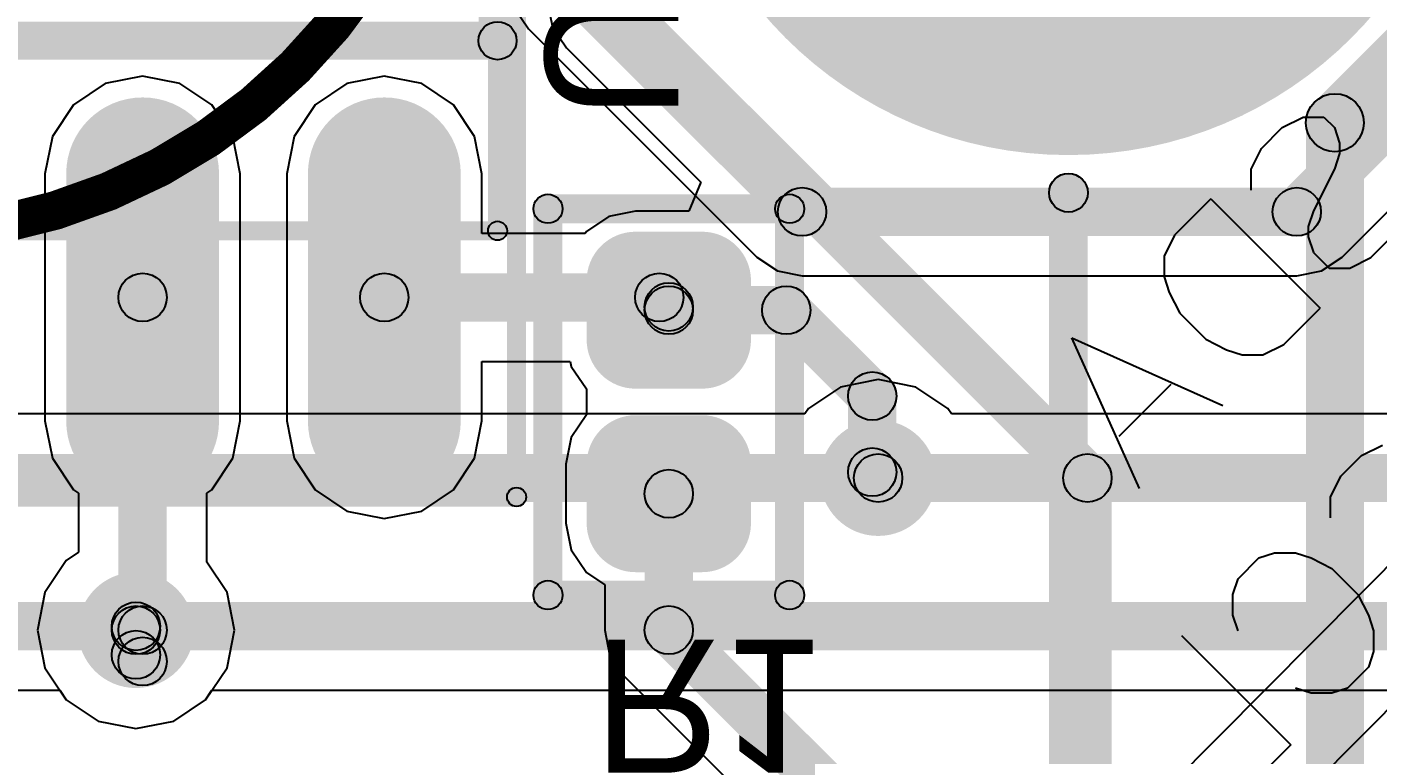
# Model space of a CAD drawing. Header units: millimetres. Extents: x -12 to 5350, y -10 to 5375.
# Drawn here: x 0.73 to 7.83, y -5.75 to -1.93 of the extents above; entities that cross this region are included whole.
import ezdxf

# ---------------------------------------------------------------- set-up
doc = ezdxf.new("R2010")
doc.units = ezdxf.units.MM
for name, color, linetype in [('BottomLayer', 5, 'Continuous'), ('BottomOverlay', 54, 'Continuous'), ('BottomPaste', 16, 'Continuous'), ('BottomSolder', 6, 'Continuous'), ('Mechanical13', 56, 'Continuous'), ('Mechanical15', 56, 'Continuous'), ('MultiLayer', 9, 'Continuous'), ('TopLayer', 1, 'Continuous'), ('TopOverlay', 2, 'Continuous'), ('TopSolder', 216, 'Continuous'), ('ViaHoleLayer', 16, 'Continuous')]:
    doc.layers.add(name, color=color, linetype=linetype)

# ---------------------------------------------------------------- blocks, each defined once
blk = doc.blocks.new('SJ_2______B_108')
at = {"layer": 'BottomSolder'}
for p in [(-1.1938, 0.1465), (0.3472, -0.635)]:
    blk.add_line(p, (-5382.0085, 5343.3085), dxfattribs=at)
blk = doc.blocks.new('8S1_L_B_114')
at = {"layer": 'BottomLayer'}
h = blk.add_hatch(color=5, dxfattribs=at)
edge = h.paths.add_edge_path()
edge.add_arc((-3, 1.905), 0.3, 90, 270)
edge.add_line((-3, 1.605), (-1.7, 1.605))
edge.add_arc((-1.7, 1.905), 0.3, 270, 450)
edge.add_line((-1.7, 2.205), (-3, 2.205))
h = blk.add_hatch(color=5, dxfattribs=at)
edge = h.paths.add_edge_path()
edge.add_arc((1.7, 1.905), 0.3, 90, 270)
edge.add_line((1.7, 1.605), (3, 1.605))
edge.add_arc((3, 1.905), 0.3, 270, 450)
edge.add_line((3, 2.205), (1.7, 2.205))
h = blk.add_hatch(color=5, dxfattribs=at)
edge = h.paths.add_edge_path()
edge.add_arc((-3, 0.635), 0.3, 90, 270)
edge.add_line((-3, 0.335), (-1.7, 0.335))
edge.add_arc((-1.7, 0.635), 0.3, 270, 450)
edge.add_line((-1.7, 0.935), (-3, 0.935))
h = blk.add_hatch(color=5, dxfattribs=at)
edge = h.paths.add_edge_path()
edge.add_arc((1.7, 0.635), 0.3, 90, 270)
edge.add_line((1.7, 0.335), (3, 0.335))
edge.add_arc((3, 0.635), 0.3, 270, 450)
edge.add_line((3, 0.935), (1.7, 0.935))
h = blk.add_hatch(color=5, dxfattribs=at)
edge = h.paths.add_edge_path()
edge.add_arc((-3, -0.635), 0.3, 90, 270)
edge.add_line((-3, -0.935), (-1.7, -0.935))
edge.add_arc((-1.7, -0.635), 0.3, 270, 450)
edge.add_line((-1.7, -0.335), (-3, -0.335))
h = blk.add_hatch(color=5, dxfattribs=at)
edge = h.paths.add_edge_path()
edge.add_arc((1.7, -0.635), 0.3, 90, 270)
edge.add_line((1.7, -0.935), (3, -0.935))
edge.add_arc((3, -0.635), 0.3, 270, 450)
edge.add_line((3, -0.335), (1.7, -0.335))
h = blk.add_hatch(color=5, dxfattribs=at)
edge = h.paths.add_edge_path()
edge.add_arc((-3, -1.905), 0.3, 90, 270)
edge.add_line((-3, -2.205), (-1.7, -2.205))
edge.add_arc((-1.7, -1.905), 0.3, 270, 450)
edge.add_line((-1.7, -1.605), (-3, -1.605))
h = blk.add_hatch(color=5, dxfattribs=at)
edge = h.paths.add_edge_path()
edge.add_arc((1.7, -1.905), 0.3, 90, 270)
edge.add_line((1.7, -2.205), (3, -2.205))
edge.add_arc((3, -1.905), 0.3, 270, 450)
edge.add_line((3, -1.605), (1.7, -1.605))
at = {"layer": 'BottomOverlay'}
h = blk.add_hatch(color=54, dxfattribs=at)
edge = h.paths.add_edge_path()
edge.add_arc((-1, 2.5), 0.1, 0, 360)
h = blk.add_hatch(color=54, dxfattribs=at)
edge = h.paths.add_edge_path()
edge.add_arc((-1, 2.5), 0.1, 0, 360)
for points in [[(1, 2.6), (1, 2.4), (-1, 2.4), (-1, 2.6)], [(-0.9, -2.5), (-1.1, -2.5), (-1.1, 2.5), (-0.9, 2.5)], [(1.1, -2.5), (0.9, -2.5), (0.9, 2.5), (1.1, 2.5)], [(1, -2.4), (1, -2.6), (-1, -2.6), (-1, -2.4)]]:
    blk.add_hatch(color=54, dxfattribs=at).paths.add_polyline_path(points)
h = blk.add_hatch(color=54, dxfattribs=at)
edge = h.paths.add_edge_path()
edge.add_arc((1, 2.5), 0.1, 0, 360)
h = blk.add_hatch(color=54, dxfattribs=at)
edge = h.paths.add_edge_path()
edge.add_arc((1, 2.5), 0.1, 0, 360)
h = blk.add_hatch(color=54, dxfattribs=at)
edge = h.paths.add_edge_path()
edge.add_arc((-1, -2.5), 0.1, 0, 360)
h = blk.add_hatch(color=54, dxfattribs=at)
edge = h.paths.add_edge_path()
edge.add_arc((-1, -2.5), 0.1, 0, 360)
h = blk.add_hatch(color=54, dxfattribs=at)
edge = h.paths.add_edge_path()
edge.add_arc((1, -2.5), 0.1, 0, 360)
h = blk.add_hatch(color=54, dxfattribs=at)
edge = h.paths.add_edge_path()
edge.add_arc((1, -2.5), 0.1, 0, 360)
h = blk.add_hatch(color=54, dxfattribs=at)
edge = h.paths.add_edge_path()
edge.add_arc((-2.475, -2.755), 0.125, 0, 360)
h = blk.add_hatch(color=54, dxfattribs=at)
edge = h.paths.add_edge_path()
edge.add_arc((-2.225, -2.755), 0.125, 0, 360)
at = {"layer": 'BottomPaste'}
h = blk.add_hatch(color=16, dxfattribs=at)
edge = h.paths.add_edge_path()
edge.add_arc((-3, 1.905), 0.3, 90, 270)
edge.add_line((-3, 1.605), (-1.7, 1.605))
edge.add_arc((-1.7, 1.905), 0.3, 270, 450)
edge.add_line((-1.7, 2.205), (-3, 2.205))
h = blk.add_hatch(color=16, dxfattribs=at)
edge = h.paths.add_edge_path()
edge.add_arc((1.7, 1.905), 0.3, 90, 270)
edge.add_line((1.7, 1.605), (3, 1.605))
edge.add_arc((3, 1.905), 0.3, 270, 450)
edge.add_line((3, 2.205), (1.7, 2.205))
h = blk.add_hatch(color=16, dxfattribs=at)
edge = h.paths.add_edge_path()
edge.add_arc((-3, 0.635), 0.3, 90, 270)
edge.add_line((-3, 0.335), (-1.7, 0.335))
edge.add_arc((-1.7, 0.635), 0.3, 270, 450)
edge.add_line((-1.7, 0.935), (-3, 0.935))
h = blk.add_hatch(color=16, dxfattribs=at)
edge = h.paths.add_edge_path()
edge.add_arc((1.7, 0.635), 0.3, 90, 270)
edge.add_line((1.7, 0.335), (3, 0.335))
edge.add_arc((3, 0.635), 0.3, 270, 450)
edge.add_line((3, 0.935), (1.7, 0.935))
h = blk.add_hatch(color=16, dxfattribs=at)
edge = h.paths.add_edge_path()
edge.add_arc((-3, -0.635), 0.3, 90, 270)
edge.add_line((-3, -0.935), (-1.7, -0.935))
edge.add_arc((-1.7, -0.635), 0.3, 270, 450)
edge.add_line((-1.7, -0.335), (-3, -0.335))
h = blk.add_hatch(color=16, dxfattribs=at)
edge = h.paths.add_edge_path()
edge.add_arc((1.7, -0.635), 0.3, 90, 270)
edge.add_line((1.7, -0.935), (3, -0.935))
edge.add_arc((3, -0.635), 0.3, 270, 450)
edge.add_line((3, -0.335), (1.7, -0.335))
h = blk.add_hatch(color=16, dxfattribs=at)
edge = h.paths.add_edge_path()
edge.add_arc((-3, -1.905), 0.3, 90, 270)
edge.add_line((-3, -2.205), (-1.7, -2.205))
edge.add_arc((-1.7, -1.905), 0.3, 270, 450)
edge.add_line((-1.7, -1.605), (-3, -1.605))
h = blk.add_hatch(color=16, dxfattribs=at)
edge = h.paths.add_edge_path()
edge.add_arc((1.7, -1.905), 0.3, 90, 270)
edge.add_line((1.7, -2.205), (3, -2.205))
edge.add_arc((3, -1.905), 0.3, 270, 450)
edge.add_line((3, -1.605), (1.7, -1.605))
at = {"layer": 'BottomSolder'}
h = blk.add_hatch(color=6, dxfattribs=at)
edge = h.paths.add_edge_path()
edge.add_arc((-3, 1.905), 0.4016, 90, 270)
edge.add_line((-3, 1.5034), (-1.7, 1.5034))
edge.add_arc((-1.7, 1.905), 0.4016, 270, 450)
edge.add_line((-1.7, 2.3066), (-3, 2.3066))
h = blk.add_hatch(color=6, dxfattribs=at)
edge = h.paths.add_edge_path()
edge.add_arc((1.7, 1.905), 0.4016, 90, 270)
edge.add_line((1.7, 1.5034), (3, 1.5034))
edge.add_arc((3, 1.905), 0.4016, 270, 450)
edge.add_line((3, 2.3066), (1.7, 2.3066))
h = blk.add_hatch(color=6, dxfattribs=at)
edge = h.paths.add_edge_path()
edge.add_arc((-3, 0.635), 0.4016, 90, 270)
edge.add_line((-3, 0.2334), (-1.7, 0.2334))
edge.add_arc((-1.7, 0.635), 0.4016, 270, 450)
edge.add_line((-1.7, 1.0366), (-3, 1.0366))
h = blk.add_hatch(color=6, dxfattribs=at)
edge = h.paths.add_edge_path()
edge.add_arc((1.7, 0.635), 0.4016, 90, 270)
edge.add_line((1.7, 0.2334), (3, 0.2334))
edge.add_arc((3, 0.635), 0.4016, 270, 450)
edge.add_line((3, 1.0366), (1.7, 1.0366))
h = blk.add_hatch(color=6, dxfattribs=at)
edge = h.paths.add_edge_path()
edge.add_arc((-3, -0.635), 0.4016, 90, 270)
edge.add_line((-3, -1.0366), (-1.7, -1.0366))
edge.add_arc((-1.7, -0.635), 0.4016, 270, 450)
edge.add_line((-1.7, -0.2334), (-3, -0.2334))
h = blk.add_hatch(color=6, dxfattribs=at)
edge = h.paths.add_edge_path()
edge.add_arc((1.7, -0.635), 0.4016, 90, 270)
edge.add_line((1.7, -1.0366), (3, -1.0366))
edge.add_arc((3, -0.635), 0.4016, 270, 450)
edge.add_line((3, -0.2334), (1.7, -0.2334))
h = blk.add_hatch(color=6, dxfattribs=at)
edge = h.paths.add_edge_path()
edge.add_arc((-3, -1.905), 0.4016, 90, 270)
edge.add_line((-3, -2.3066), (-1.7, -2.3066))
edge.add_arc((-1.7, -1.905), 0.4016, 270, 450)
edge.add_line((-1.7, -1.5034), (-3, -1.5034))
h = blk.add_hatch(color=6, dxfattribs=at)
edge = h.paths.add_edge_path()
edge.add_arc((1.7, -1.905), 0.4016, 90, 270)
edge.add_line((1.7, -2.3066), (3, -2.3066))
edge.add_arc((3, -1.905), 0.4016, 270, 450)
edge.add_line((3, -1.5034), (1.7, -1.5034))
at = {"layer": 'Mechanical13'}
h = blk.add_hatch(color=56, dxfattribs=at)
edge = h.paths.add_edge_path()
edge.add_arc((-2, 2.5), 0.05, 0, 360)
h = blk.add_hatch(color=56, dxfattribs=at)
edge = h.paths.add_edge_path()
edge.add_arc((-2, 2.5), 0.05, 0, 360)
for points in [[(-1.95, -2.5), (-2.05, -2.5), (-2.05, 2.5), (-1.95, 2.5)], [(2, 2.55), (2, 2.45), (-2, 2.45), (-2, 2.55)], [(2.05, -2.5), (1.95, -2.5), (1.95, 2.5), (2.05, 2.5)], [(2, -2.45), (2, -2.55), (-2, -2.55), (-2, -2.45)]]:
    blk.add_hatch(color=56, dxfattribs=at).paths.add_polyline_path(points)
h = blk.add_hatch(color=56, dxfattribs=at)
edge = h.paths.add_edge_path()
edge.add_arc((2, 2.5), 0.05, 0, 360)
h = blk.add_hatch(color=56, dxfattribs=at)
edge = h.paths.add_edge_path()
edge.add_arc((2, 2.5), 0.05, 0, 360)
h = blk.add_hatch(color=56, dxfattribs=at)
edge = h.paths.add_edge_path()
edge.add_arc((-1.6, -1.6), 0.05, 0, 360)
h = blk.add_hatch(color=56, dxfattribs=at)
edge = h.paths.add_edge_path()
edge.add_arc((-0.6, -1.6), 0.05, 0, 360)
h = blk.add_hatch(color=56, dxfattribs=at)
edge = h.paths.add_edge_path()
edge.add_arc((-2, -2.5), 0.05, 0, 360)
h = blk.add_hatch(color=56, dxfattribs=at)
edge = h.paths.add_edge_path()
edge.add_arc((-2, -2.5), 0.05, 0, 360)
h = blk.add_hatch(color=56, dxfattribs=at)
edge = h.paths.add_edge_path()
edge.add_arc((2, -2.5), 0.05, 0, 360)
h = blk.add_hatch(color=56, dxfattribs=at)
edge = h.paths.add_edge_path()
edge.add_arc((2, -2.5), 0.05, 0, 360)
at = {"layer": 'Mechanical15'}
h = blk.add_hatch(color=56, dxfattribs=at)
edge = h.paths.add_edge_path()
edge.add_arc((-3.4, 2.6), 0.05, 0, 360)
h = blk.add_hatch(color=56, dxfattribs=at)
edge = h.paths.add_edge_path()
edge.add_arc((-3.4, 2.6), 0.05, 0, 360)
for points in [[(3.4, 2.65), (3.4, 2.55), (-3.4, 2.55), (-3.4, 2.65)], [(-3.35, -2.6), (-3.45, -2.6), (-3.45, 2.6), (-3.35, 2.6)], [(3.45, -2.6), (3.35, -2.6), (3.35, 2.6), (3.45, 2.6)], [(0.05, -0.5), (-0.05, -0.5), (-0.05, 0.5), (0.05, 0.5)], [(0.5, 0.05), (0.5, -0.05), (-0.5, -0.05), (-0.5, 0.05)], [(3.4, -2.55), (3.4, -2.65), (-3.4, -2.65), (-3.4, -2.55)]]:
    blk.add_hatch(color=56, dxfattribs=at).paths.add_polyline_path(points)
h = blk.add_hatch(color=56, dxfattribs=at)
edge = h.paths.add_edge_path()
edge.add_arc((3.4, 2.6), 0.05, 0, 360)
h = blk.add_hatch(color=56, dxfattribs=at)
edge = h.paths.add_edge_path()
edge.add_arc((3.4, 2.6), 0.05, 0, 360)
h = blk.add_hatch(color=56, dxfattribs=at)
edge = h.paths.add_edge_path()
edge.add_arc((0, 0.5), 0.05, 0, 360)
h = blk.add_hatch(color=56, dxfattribs=at)
edge = h.paths.add_edge_path()
edge.add_arc((-0.5, 0), 0.05, 0, 360)
h = blk.add_hatch(color=56, dxfattribs=at)
edge = h.paths.add_edge_path()
edge.add_arc((0.5, 0), 0.05, 0, 360)
h = blk.add_hatch(color=56, dxfattribs=at)
edge = h.paths.add_edge_path()
edge.add_arc((0, -0.5), 0.05, 0, 360)
h = blk.add_hatch(color=56, dxfattribs=at)
edge = h.paths.add_edge_path()
edge.add_arc((-3.4, -2.6), 0.05, 0, 360)
h = blk.add_hatch(color=56, dxfattribs=at)
edge = h.paths.add_edge_path()
edge.add_arc((-3.4, -2.6), 0.05, 0, 360)
h = blk.add_hatch(color=56, dxfattribs=at)
edge = h.paths.add_edge_path()
edge.add_arc((3.4, -2.6), 0.05, 0, 360)
h = blk.add_hatch(color=56, dxfattribs=at)
edge = h.paths.add_edge_path()
edge.add_arc((3.4, -2.6), 0.05, 0, 360)
at = {"layer": 'BottomOverlay', "const_width": 0.25}
blk.add_lwpolyline([(-2.225, -2.755, 1), (-2.475, -2.755, 1)], format="xyb", close=True, dxfattribs=at)
at = {"layer": 'BottomOverlay'}
for centre, radius in [((-1, 2.5), 0.1), ((-1, 2.5), 0.1), ((1, 2.5), 0.1), ((1, 2.5), 0.1), ((-1, -2.5), 0.1), ((-1, -2.5), 0.1), ((1, -2.5), 0.1), ((1, -2.5), 0.1), ((-2.475, -2.755), 0.125), ((-2.225, -2.755), 0.125)]:
    blk.add_circle(centre, radius, dxfattribs=at)
at = {"layer": 'Mechanical13', "const_width": 0.1}
blk.add_lwpolyline([(-0.6, -1.6, 1), (-1.6, -1.6, 1)], format="xyb", close=True, dxfattribs=at)
at = {"layer": 'Mechanical13'}
for centre in [(-2, 2.5), (-2, 2.5), (2, 2.5), (2, 2.5), (-1.6, -1.6), (-0.6, -1.6), (-2, -2.5), (-2, -2.5), (2, -2.5), (2, -2.5)]:
    blk.add_circle(centre, 0.05, dxfattribs=at)
at = {"layer": 'Mechanical15'}
for centre in [(-3.4, 2.6), (-3.4, 2.6), (3.4, 2.6), (3.4, 2.6), (0, 0.5), (-0.5, 0), (0.5, 0), (0, -0.5), (-3.4, -2.6), (-3.4, -2.6), (3.4, -2.6), (3.4, -2.6)]:
    blk.add_circle(centre, 0.05, dxfattribs=at)
blk = doc.blocks.new('R_____E_______115')
at = {"layer": 'BottomLayer'}
h = blk.add_hatch(color=5, dxfattribs=at)
edge = h.paths.add_edge_path()
edge.add_arc((-6.2, -0.5), 2, 180, 360)
edge.add_line((-4.2, -0.5), (-4.2, 0.5))
edge.add_arc((-6.2, 0.5), 2, 0, 180)
edge.add_line((-8.2, 0.5), (-8.2, -0.5))
at = {"layer": 'BottomSolder'}
h = blk.add_hatch(color=6, dxfattribs=at)
edge = h.paths.add_edge_path()
edge.add_arc((-6.2, -0.5), 2.1016, 180, 360)
edge.add_line((-4.0984, -0.5), (-4.0984, 0.5))
edge.add_arc((-6.2, 0.5), 2.1016, 0, 180)
edge.add_line((-8.3016, 0.5), (-8.3016, -0.5))
at = {"layer": 'MultiLayer'}
h = blk.add_hatch(color=9, dxfattribs=at)
edge = h.paths.add_edge_path()
edge.add_arc((-6.2, -0.5), 2, 180, 360)
edge.add_line((-4.2, -0.5), (-4.2, 0.5))
edge.add_arc((-6.2, 0.5), 2, 0, 180)
edge.add_line((-8.2, 0.5), (-8.2, -0.5))
at = {"layer": 'TopLayer'}
h = blk.add_hatch(color=1, dxfattribs=at)
edge = h.paths.add_edge_path()
edge.add_arc((-6.2, -0.5), 2, 180, 360)
edge.add_line((-4.2, -0.5), (-4.2, 0.5))
edge.add_arc((-6.2, 0.5), 2, 0, 180)
edge.add_line((-8.2, 0.5), (-8.2, -0.5))
at = {"layer": 'TopOverlay'}
blk.add_hatch(color=2, dxfattribs=at).paths.add_polyline_path([(-6.3016, 5.9182), (-6.0984, 5.9182), (-6.0984, 2.8), (-6.3016, 2.8)])
h = blk.add_hatch(color=2, dxfattribs=at)
edge = h.paths.add_edge_path()
edge.add_arc((-6.2, 2.8), 0.1016, 0, 360)
at = {"layer": 'TopSolder'}
h = blk.add_hatch(color=216, dxfattribs=at)
edge = h.paths.add_edge_path()
edge.add_arc((-6.2, -0.5), 2.1016, 180, 360)
edge.add_line((-4.0984, -0.5), (-4.0984, 0.5))
edge.add_arc((-6.2, 0.5), 2.1016, 0, 180)
edge.add_line((-8.3016, 0.5), (-8.3016, -0.5))
at = {"layer": 'TopOverlay', "const_width": 0.2032}
blk.add_lwpolyline([(3.0226, 0, 1), (-3.0226, 0, 1)], format="xyb", close=True, dxfattribs=at)
at = {"layer": 'TopOverlay'}
blk.add_circle((-6.2, 2.8), 0.1016, dxfattribs=at)
blk = doc.blocks.new('R0402_B_119')
at = {"layer": 'BottomLayer'}
h = blk.add_hatch(color=5, dxfattribs=at)
edge = h.paths.add_edge_path()
edge.add_arc((-0.6382, 0.1746), 0.1556, 90, 180)
edge.add_line((-0.7938, 0.1746), (-0.7938, -0.1746))
edge.add_arc((-0.6382, -0.1746), 0.1556, 180, 270)
edge.add_line((-0.6382, -0.3302), (-0.327, -0.3302))
edge.add_arc((-0.327, -0.1746), 0.1556, 270, 360)
edge.add_line((-0.1714, -0.1746), (-0.1714, 0.1746))
edge.add_arc((-0.327, 0.1746), 0.1556, 0, 90)
edge.add_line((-0.327, 0.3302), (-0.6382, 0.3302))
h = blk.add_hatch(color=5, dxfattribs=at)
edge = h.paths.add_edge_path()
edge.add_arc((0.327, 0.1746), 0.1556, 90, 180)
edge.add_line((0.1715, 0.1746), (0.1715, -0.1746))
edge.add_arc((0.327, -0.1746), 0.1556, 180, 270)
edge.add_line((0.327, -0.3302), (0.6382, -0.3302))
edge.add_arc((0.6382, -0.1746), 0.1556, 270, 360)
edge.add_line((0.7938, -0.1746), (0.7938, 0.1746))
edge.add_arc((0.6382, 0.1746), 0.1556, 0, 90)
edge.add_line((0.6382, 0.3302), (0.327, 0.3302))
at = {"layer": 'BottomOverlay'}
h = blk.add_hatch(color=54, dxfattribs=at)
edge = h.paths.add_edge_path()
edge.add_arc((-1.016, 0.635), 0.0762, 0, 360)
h = blk.add_hatch(color=54, dxfattribs=at)
edge = h.paths.add_edge_path()
edge.add_arc((-1.016, 0.635), 0.0762, 0, 360)
for points in [[(1.016, 0.7112), (1.016, 0.5588), (-1.016, 0.5588), (-1.016, 0.7112)], [(-0.9398, -0.635), (-1.0922, -0.635), (-1.0922, 0.635), (-0.9398, 0.635)], [(1.0922, -0.635), (0.9398, -0.635), (0.9398, 0.635), (1.0922, 0.635)], [(1.016, -0.5588), (1.016, -0.7112), (-1.016, -0.7112), (-1.016, -0.5588)]]:
    blk.add_hatch(color=54, dxfattribs=at).paths.add_polyline_path(points)
h = blk.add_hatch(color=54, dxfattribs=at)
edge = h.paths.add_edge_path()
edge.add_arc((1.016, 0.635), 0.0762, 0, 360)
h = blk.add_hatch(color=54, dxfattribs=at)
edge = h.paths.add_edge_path()
edge.add_arc((1.016, 0.635), 0.0762, 0, 360)
h = blk.add_hatch(color=54, dxfattribs=at)
edge = h.paths.add_edge_path()
edge.add_arc((-1.016, -0.635), 0.0762, 0, 360)
h = blk.add_hatch(color=54, dxfattribs=at)
edge = h.paths.add_edge_path()
edge.add_arc((-1.016, -0.635), 0.0762, 0, 360)
h = blk.add_hatch(color=54, dxfattribs=at)
edge = h.paths.add_edge_path()
edge.add_arc((1.016, -0.635), 0.0762, 0, 360)
h = blk.add_hatch(color=54, dxfattribs=at)
edge = h.paths.add_edge_path()
edge.add_arc((1.016, -0.635), 0.0762, 0, 360)
at = {"layer": 'BottomPaste'}
h = blk.add_hatch(color=16, dxfattribs=at)
edge = h.paths.add_edge_path()
edge.add_arc((-0.6382, 0.1746), 0.1556, 90, 180)
edge.add_line((-0.7938, 0.1746), (-0.7938, -0.1746))
edge.add_arc((-0.6382, -0.1746), 0.1556, 180, 270)
edge.add_line((-0.6382, -0.3302), (-0.327, -0.3302))
edge.add_arc((-0.327, -0.1746), 0.1556, 270, 360)
edge.add_line((-0.1714, -0.1746), (-0.1714, 0.1746))
edge.add_arc((-0.327, 0.1746), 0.1556, 0, 90)
edge.add_line((-0.327, 0.3302), (-0.6382, 0.3302))
h = blk.add_hatch(color=16, dxfattribs=at)
edge = h.paths.add_edge_path()
edge.add_arc((0.327, 0.1746), 0.1556, 90, 180)
edge.add_line((0.1715, 0.1746), (0.1715, -0.1746))
edge.add_arc((0.327, -0.1746), 0.1556, 180, 270)
edge.add_line((0.327, -0.3302), (0.6382, -0.3302))
edge.add_arc((0.6382, -0.1746), 0.1556, 270, 360)
edge.add_line((0.7938, -0.1746), (0.7938, 0.1746))
edge.add_arc((0.6382, 0.1746), 0.1556, 0, 90)
edge.add_line((0.6382, 0.3302), (0.327, 0.3302))
at = {"layer": 'BottomSolder'}
h = blk.add_hatch(color=6, dxfattribs=at)
edge = h.paths.add_edge_path()
edge.add_arc((-0.6382, 0.1746), 0.2572, 90, 180)
edge.add_line((-0.8954, 0.1746), (-0.8954, -0.1746))
edge.add_arc((-0.6382, -0.1746), 0.2572, 180, 270)
edge.add_line((-0.6382, -0.4318), (-0.327, -0.4318))
edge.add_arc((-0.327, -0.1746), 0.2572, 270, 360)
edge.add_line((-0.0698, -0.1746), (-0.0698, 0.1746))
edge.add_arc((-0.327, 0.1746), 0.2572, 0, 90)
edge.add_line((-0.327, 0.4318), (-0.6382, 0.4318))
h = blk.add_hatch(color=6, dxfattribs=at)
edge = h.paths.add_edge_path()
edge.add_arc((0.327, 0.1746), 0.2572, 90, 180)
edge.add_line((0.0699, 0.1746), (0.0699, -0.1746))
edge.add_arc((0.327, -0.1746), 0.2572, 180, 270)
edge.add_line((0.327, -0.4318), (0.6382, -0.4318))
edge.add_arc((0.6382, -0.1746), 0.2572, 270, 360)
edge.add_line((0.8954, -0.1746), (0.8954, 0.1746))
edge.add_arc((0.6382, 0.1746), 0.2572, 0, 90)
edge.add_line((0.6382, 0.4318), (0.327, 0.4318))
at = {"layer": 'BottomOverlay'}
for centre in [(-1.016, 0.635), (-1.016, 0.635), (1.016, 0.635), (1.016, 0.635), (-1.016, -0.635), (-1.016, -0.635), (1.016, -0.635), (1.016, -0.635)]:
    blk.add_circle(centre, 0.0762, dxfattribs=at)

msp = doc.modelspace()

# ---------------------------------------------------------------- hatches: boundary and pattern name
at = {"layer": 'BottomLayer'}
for points in [[(7.7078, -2.5391), (7.4922, -2.3236), (8.4478, -1.368), (8.6634, -1.5835)], [(3.7102, -1.8898), (3.8898, -1.7102), (6.3898, -4.2102), (6.2102, -4.3898)], [(7.7524, -7), (7.4476, -7), (7.4476, -2.4313), (7.7524, -2.4313)], [(2.605, -3.477), (2.605, -3.223), (4.05, -3.223), (4.05, -3.477)], [(3.9602, -3.4398), (4.1398, -3.2602), (4.1898, -3.3102), (4.0102, -3.4898)], [(4.1, -3.5444), (4.1, -3.2904), (4.7174, -3.2904), (4.7174, -3.5444)], [(4.6276, -3.5072), (4.8072, -3.3276), (5.2589, -3.7793), (5.0793, -3.9589)], [(1.462, -5.1), (1.208, -5.1), (1.208, -3.35), (1.462, -3.35)], [(1.462, -5.265), (1.208, -5.265), (1.208, -3.35), (1.462, -3.35)], [(5.2961, -4.2691), (5.0421, -4.2691), (5.0421, -3.8691), (5.2961, -3.8691)], [(5.0793, -4.3589), (5.2589, -4.1793), (5.2898, -4.2102), (5.1102, -4.3898)], [(6.427, -6.6888), (6.173, -6.6888), (6.173, -4.3), (6.427, -4.3)], [(4.227, -5.1), (3.973, -5.1), (3.973, -4.3826), (4.227, -4.3826)], [(4.0102, -5.1898), (4.1898, -5.0102), (5.0898, -5.9102), (4.9102, -6.0898)], [(1.427, -5.23), (1.173, -5.23), (1.173, -5.1), (1.427, -5.1)], [(1.2102, -5.3198), (1.3898, -5.1402), (1.4248, -5.1752), (1.2452, -5.3548)]]:
    msp.add_hatch(color=5, dxfattribs=at).paths.add_polyline_path(points)
h = msp.add_hatch(color=5, dxfattribs=at)
edge = h.paths.add_edge_path()
edge.add_arc((7.6, -2.4313), 0.1524, 0, 360)
h = msp.add_hatch(color=5, dxfattribs=at)
edge = h.paths.add_edge_path()
edge.add_arc((7.6, -2.4313), 0.1524, 0, 360)
h = msp.add_hatch(color=5, dxfattribs=at)
edge = h.paths.add_edge_path()
edge.add_arc((1.335, -3.35), 0.127, 0, 360)
h = msp.add_hatch(color=5, dxfattribs=at)
edge = h.paths.add_edge_path()
edge.add_arc((1.335, -3.35), 0.127, 0, 360)
h = msp.add_hatch(color=5, dxfattribs=at)
edge = h.paths.add_edge_path()
edge.add_arc((2.605, -3.35), 0.127, 0, 360)
h = msp.add_hatch(color=5, dxfattribs=at)
edge = h.paths.add_edge_path()
edge.add_arc((4.05, -3.35), 0.127, 0, 360)
h = msp.add_hatch(color=5, dxfattribs=at)
edge = h.paths.add_edge_path()
edge.add_arc((4.05, -3.35), 0.127, 0, 360)
h = msp.add_hatch(color=5, dxfattribs=at)
edge = h.paths.add_edge_path()
edge.add_arc((4.1, -3.4), 0.127, 0, 360)
h = msp.add_hatch(color=5, dxfattribs=at)
edge = h.paths.add_edge_path()
edge.add_arc((4.1, -3.4174), 0.127, 0, 360)
h = msp.add_hatch(color=5, dxfattribs=at)
edge = h.paths.add_edge_path()
edge.add_arc((4.7174, -3.4174), 0.127, 0, 360)
h = msp.add_hatch(color=5, dxfattribs=at)
edge = h.paths.add_edge_path()
edge.add_arc((4.7174, -3.4174), 0.127, 0, 360)
h = msp.add_hatch(color=5, dxfattribs=at)
edge = h.paths.add_edge_path()
edge.add_arc((5.1691, -3.8691), 0.127, 0, 360)
h = msp.add_hatch(color=5, dxfattribs=at)
edge = h.paths.add_edge_path()
edge.add_arc((5.1691, -3.8691), 0.127, 0, 360)
h = msp.add_hatch(color=5, dxfattribs=at)
edge = h.paths.add_edge_path()
edge.add_arc((5.2, -4.3), 0.3048, 0, 360)
h = msp.add_hatch(color=5, dxfattribs=at)
edge = h.paths.add_edge_path()
edge.add_arc((5.1691, -4.2691), 0.127, 0, 360)
h = msp.add_hatch(color=5, dxfattribs=at)
edge = h.paths.add_edge_path()
edge.add_arc((5.1691, -4.2691), 0.127, 0, 360)
h = msp.add_hatch(color=5, dxfattribs=at)
edge = h.paths.add_edge_path()
edge.add_arc((5.2, -4.3), 0.127, 0, 360)
h = msp.add_hatch(color=5, dxfattribs=at)
edge = h.paths.add_edge_path()
edge.add_arc((6.3, -4.3), 0.127, 0, 360)
h = msp.add_hatch(color=5, dxfattribs=at)
edge = h.paths.add_edge_path()
edge.add_arc((6.3, -4.3), 0.127, 0, 360)
h = msp.add_hatch(color=5, dxfattribs=at)
edge = h.paths.add_edge_path()
edge.add_arc((4.1, -4.3826), 0.127, 0, 360)
h = msp.add_hatch(color=5, dxfattribs=at)
edge = h.paths.add_edge_path()
edge.add_arc((1.3, -5.1), 0.3048, 0, 360)
h = msp.add_hatch(color=5, dxfattribs=at)
edge = h.paths.add_edge_path()
edge.add_arc((1.3, -5.1), 0.127, 0, 360)
h = msp.add_hatch(color=5, dxfattribs=at)
edge = h.paths.add_edge_path()
edge.add_arc((1.335, -5.1), 0.127, 0, 360)
h = msp.add_hatch(color=5, dxfattribs=at)
edge = h.paths.add_edge_path()
edge.add_arc((4.1, -5.1), 0.127, 0, 360)
h = msp.add_hatch(color=5, dxfattribs=at)
edge = h.paths.add_edge_path()
edge.add_arc((4.1, -5.1), 0.127, 0, 360)
h = msp.add_hatch(color=5, dxfattribs=at)
edge = h.paths.add_edge_path()
edge.add_arc((1.3, -5.23), 0.127, 0, 360)
h = msp.add_hatch(color=5, dxfattribs=at)
edge = h.paths.add_edge_path()
edge.add_arc((1.3, -5.23), 0.127, 0, 360)
h = msp.add_hatch(color=5, dxfattribs=at)
edge = h.paths.add_edge_path()
edge.add_arc((1.335, -5.265), 0.127, 0, 360)
h = msp.add_hatch(color=5, dxfattribs=at)
edge = h.paths.add_edge_path()
edge.add_arc((1.335, -5.265), 0.127, 0, 360)
at = {"layer": 'BottomSolder'}
h = msp.add_hatch(color=6, dxfattribs=at)
edge = h.paths.add_edge_path()
edge.add_arc((5.2, -4.3), 0.0508, 0, 360)
h = msp.add_hatch(color=6, dxfattribs=at)
edge = h.paths.add_edge_path()
edge.add_arc((1.3, -5.1), 0.0508, 0, 360)
at = {"layer": 'TopLayer'}
for points in [[(7.4898, -2.9898), (7.3102, -2.8102), (9.9102, -0.2102), (10.0898, -0.3898)], [(3.5102, -1.7898), (3.6898, -1.6102), (4.8898, -2.8102), (4.7102, -2.9898)], [(4.8, -3.027), (4.8, -2.773), (7.4, -2.773), (7.4, -3.027)], [(-7.2, -4.427), (-7.2, -4.173), (5.2, -4.173), (5.2, -4.427)], [(5.2, -4.427), (5.2, -4.173), (8.24, -4.173), (8.24, -4.427)], [(-10, -5.207), (-10, -4.953), (1.3, -4.953), (1.3, -5.207)], [(1.3, -5.207), (1.3, -4.953), (10, -4.953), (10, -5.207)], [(1.427, -5.1), (1.173, -5.1), (1.173, -5.08), (1.427, -5.08)]]:
    msp.add_hatch(color=1, dxfattribs=at).paths.add_polyline_path(points)
h = msp.add_hatch(color=1, dxfattribs=at)
edge = h.paths.add_edge_path()
edge.add_arc((4.8, -2.9), 0.127, 0, 360)
h = msp.add_hatch(color=1, dxfattribs=at)
edge = h.paths.add_edge_path()
edge.add_arc((4.8, -2.9), 0.127, 0, 360)
h = msp.add_hatch(color=1, dxfattribs=at)
edge = h.paths.add_edge_path()
edge.add_arc((7.4, -2.9), 0.127, 0, 360)
h = msp.add_hatch(color=1, dxfattribs=at)
edge = h.paths.add_edge_path()
edge.add_arc((7.4, -2.9), 0.127, 0, 360)
h = msp.add_hatch(color=1, dxfattribs=at)
edge = h.paths.add_edge_path()
edge.add_arc((5.2, -4.3), 0.3048, 0, 360)
h = msp.add_hatch(color=1, dxfattribs=at)
edge = h.paths.add_edge_path()
edge.add_arc((5.2, -4.3), 0.127, 0, 360)
h = msp.add_hatch(color=1, dxfattribs=at)
edge = h.paths.add_edge_path()
edge.add_arc((5.2, -4.3), 0.127, 0, 360)
h = msp.add_hatch(color=1, dxfattribs=at)
edge = h.paths.add_edge_path()
edge.add_arc((1.3, -5.1), 0.3048, 0, 360)
h = msp.add_hatch(color=1, dxfattribs=at)
edge = h.paths.add_edge_path()
edge.add_arc((1.3, -5.08), 0.127, 0, 360)
h = msp.add_hatch(color=1, dxfattribs=at)
edge = h.paths.add_edge_path()
edge.add_arc((1.3, -5.08), 0.127, 0, 360)
h = msp.add_hatch(color=1, dxfattribs=at)
edge = h.paths.add_edge_path()
edge.add_arc((1.3, -5.08), 0.127, 0, 360)
h = msp.add_hatch(color=1, dxfattribs=at)
edge = h.paths.add_edge_path()
edge.add_arc((1.3, -5.1), 0.127, 0, 360)
at = {"layer": 'TopSolder'}
h = msp.add_hatch(color=216, dxfattribs=at)
edge = h.paths.add_edge_path()
edge.add_arc((5.2, -4.3), 0.0508, 0, 360)
h = msp.add_hatch(color=216, dxfattribs=at)
edge = h.paths.add_edge_path()
edge.add_arc((1.3, -5.1), 0.0508, 0, 360)
at = {"layer": 'ViaHoleLayer'}
h = msp.add_hatch(color=16, dxfattribs=at)
edge = h.paths.add_edge_path()
edge.add_arc((5.2, -4.3), 0.1524, 0, 360)
h = msp.add_hatch(color=16, dxfattribs=at)
edge = h.paths.add_edge_path()
edge.add_arc((1.3, -5.1), 0.1524, 0, 360)

# ---------------------------------------------------------------- linework, layer by layer
at = {"layer": 'BottomLayer'}
for p, q in [((3.4633, -1.8), (3.489, -1.9288)), ((3.489, -1.9288), (3.5619, -2.0381)), ((3.5619, -2.0381), (4.2675, -2.7436)), ((1.335, -2.1869), (1.1387, -2.226)), ((1.5313, -2.226), (1.335, -2.1869)), ((2.605, -2.1869), (2.4087, -2.226)), ((2.8013, -2.226), (2.605, -2.1869)), ((1.1387, -2.226), (0.9722, -2.3372)), ((1.6978, -2.3372), (1.5313, -2.226)), ((2.4087, -2.226), (2.2422, -2.3372)), ((2.9678, -2.3372), (2.8013, -2.226)), ((0.9722, -2.3372), (0.861, -2.5037)), ((1.809, -2.5037), (1.6978, -2.3372)), ((2.2422, -2.3372), (2.131, -2.5037)), ((3.079, -2.5037), (2.9678, -2.3372)), ((0.861, -2.5037), (0.8219, -2.7)), ((1.8481, -2.7), (1.809, -2.5037)), ((2.131, -2.5037), (2.0919, -2.7)), ((3.1181, -2.7), (3.079, -2.5037)), ((0.8219, -2.7), (0.8219, -4)), ((1.8481, -4), (1.8481, -2.7)), ((2.0919, -2.7), (2.0919, -4)), ((3.1181, -3.0133), (3.1181, -2.7)), ((4.2675, -2.7436), (4.2044, -2.896)), ((3.9254, -2.896), (3.7854, -2.9239)), ((4.2044, -2.896), (3.9254, -2.896)), ((3.7854, -2.9239), (3.6667, -3.0032)), ((3.6599, -3.0133), (3.1181, -3.0133)), ((3.6667, -3.0032), (3.6599, -3.0133)), ((3.1181, -4), (3.1181, -3.6867)), ((3.1181, -3.6867), (3.5822, -3.6867)), ((3.5822, -3.6867), (3.5874, -3.713)), ((3.5874, -3.713), (3.6667, -3.8316)), ((3.6667, -3.8316), (3.6667, -3.9684)), ((3.6667, -3.9684), (3.5874, -4.087)), ((0.8219, -4), (0.861, -4.1963)), ((1.809, -4.1963), (1.8481, -4)), ((2.0919, -4), (2.131, -4.1963)), ((3.079, -4.1963), (3.1181, -4)), ((3.5874, -4.087), (3.5596, -4.227)), ((0.861, -4.1963), (0.9722, -4.3628)), ((1.6978, -4.3628), (1.809, -4.1963)), ((2.131, -4.1963), (2.2422, -4.3628)), ((2.9678, -4.3628), (3.079, -4.1963)), ((3.5596, -4.227), (3.5596, -4.5382)), ((0.9722, -4.3628), (0.9983, -4.3802)), ((0.9983, -4.3802), (0.9983, -4.6906)), ((1.6717, -4.3802), (1.6978, -4.3628)), ((1.6717, -4.7419), (1.6717, -4.3802)), ((2.2422, -4.3628), (2.4087, -4.474)), ((2.8013, -4.474), (2.9678, -4.3628)), ((2.4087, -4.474), (2.605, -4.5131)), ((2.605, -4.5131), (2.8013, -4.474)), ((3.5596, -4.5382), (3.5874, -4.6782)), ((3.5874, -4.6782), (3.6667, -4.7968)), ((0.9338, -4.7338), (0.8215, -4.9018)), ((0.9983, -4.6906), (0.9338, -4.7338)), ((1.7785, -4.9018), (1.6717, -4.7419)), ((3.6667, -4.7968), (3.7633, -4.8614)), ((3.7633, -4.8614), (3.7633, -5.1)), ((0.8215, -4.9018), (0.782, -5.1)), ((1.818, -5.1), (1.7785, -4.9018)), ((0.782, -5.1), (0.8215, -5.2982)), ((1.7785, -5.2982), (1.818, -5.1)), ((3.7633, -5.1), (3.789, -5.2288)), ((3.789, -5.2288), (3.8619, -5.3381)), ((0.8215, -5.2982), (0.9338, -5.4662)), ((1.6662, -5.4662), (1.7785, -5.2982)), ((3.8619, -5.3381), (4.6633, -6.1394)), ((0.9338, -5.4662), (1.1018, -5.5785)), ((1.4982, -5.5785), (1.6662, -5.4662)), ((1.1018, -5.5785), (1.3, -5.618)), ((1.3, -5.618), (1.4982, -5.5785))]:
    msp.add_line(p, q, dxfattribs=at)
for centre, radius in [((7.6, -2.4313), 0.1524), ((7.6, -2.4313), 0.1524), ((1.335, -3.35), 0.127), ((1.335, -3.35), 0.127), ((2.605, -3.35), 0.127), ((4.05, -3.35), 0.127), ((4.05, -3.35), 0.127), ((4.1, -3.4), 0.127), ((4.1, -3.4174), 0.127), ((4.7174, -3.4174), 0.127), ((4.7174, -3.4174), 0.127), ((5.1691, -3.8691), 0.127), ((5.1691, -3.8691), 0.127), ((5.1691, -4.2691), 0.127), ((5.1691, -4.2691), 0.127), ((5.2, -4.3), 0.127), ((6.3, -4.3), 0.127), ((6.3, -4.3), 0.127), ((4.1, -4.3826), 0.127), ((1.3, -5.1), 0.127), ((1.335, -5.1), 0.127), ((4.1, -5.1), 0.127), ((4.1, -5.1), 0.127), ((1.3, -5.23), 0.127), ((1.3, -5.23), 0.127), ((1.335, -5.265), 0.127), ((1.335, -5.265), 0.127)]:
    msp.add_circle(centre, radius, dxfattribs=at)
at = {"layer": 'BottomOverlay'}
for p, q in [((7.3235, -2.457), (7.4329, -2.4022)), ((7.4329, -2.4022), (7.5424, -2.4022)), ((7.5424, -2.4022), (7.5971, -2.457)), ((7.214, -2.5664), (7.3235, -2.457)), ((7.5971, -2.457), (7.6245, -2.539)), ((7.6245, -2.539), (7.6245, -2.5938)), ((7.1593, -2.6759), (7.214, -2.5664)), ((7.6245, -2.5938), (7.5971, -2.6759)), ((7.1593, -2.7853), (7.1593, -2.6759)), ((7.5971, -2.6759), (7.4876, -2.8948)), ((6.9486, -2.8318), (6.7571, -3.0234)), ((6.9486, -2.8318), (7.5232, -3.4064)), ((7.4876, -2.8948), (7.4603, -2.9768)), ((7.4603, -2.9768), (7.4603, -3.0316)), ((6.7571, -3.0234), (6.7023, -3.1328)), ((7.4603, -3.0316), (7.4876, -3.1137)), ((7.7886, -3.141), (7.8981, -3.0316)), ((7.4876, -3.1137), (7.5697, -3.1957)), ((6.7023, -3.1328), (6.7023, -3.2423)), ((7.6792, -3.1957), (7.7886, -3.141)), ((6.7023, -3.2423), (6.7297, -3.3243)), ((7.5697, -3.1957), (7.6792, -3.1957)), ((6.7297, -3.3243), (6.7844, -3.4338)), ((7.3317, -3.598), (7.5232, -3.4064)), ((6.7844, -3.4338), (6.9212, -3.5706)), ((6.5737, -4.3559), (6.218, -3.5624)), ((6.218, -3.5624), (7.0115, -3.9181)), ((6.9212, -3.5706), (7.0307, -3.6253)), ((7.2222, -3.6527), (7.3317, -3.598)), ((7.0307, -3.6253), (7.1128, -3.6527)), ((7.1128, -3.6527), (7.2222, -3.6527)), ((6.7379, -3.8087), (6.4643, -4.0823)), ((7.6308, -4.291), (7.7403, -4.1816)), ((7.7403, -4.1816), (7.8497, -4.1269)), ((7.5761, -4.4005), (7.6308, -4.291)), ((7.5761, -4.5099), (7.5761, -4.4005)), ((7.0918, -4.8301), (7.2012, -4.7206)), ((7.2012, -4.7206), (7.2833, -4.6933)), ((7.2833, -4.6933), (7.3928, -4.6933)), ((7.3928, -4.6933), (7.4748, -4.7206)), ((7.4748, -4.7206), (7.5843, -4.7753)), ((7.5843, -4.7753), (7.7211, -4.9122)), ((7.0644, -4.9122), (7.0918, -4.8301)), ((7.0644, -5.0216), (7.0644, -4.9122)), ((7.7211, -4.9122), (7.7758, -5.0216)), ((7.0918, -5.1037), (7.0644, -5.0216)), ((7.7758, -5.0216), (7.8032, -5.1037)), ((7.8032, -5.1037), (7.8032, -5.2131)), ((6.7935, -5.1283), (7.3681, -5.7029)), ((7.8032, -5.2131), (7.7758, -5.2952)), ((7.7758, -5.2952), (7.6664, -5.4047)), ((7.4748, -5.432), (7.3928, -5.4047)), ((7.5843, -5.432), (7.4748, -5.432)), ((7.6664, -5.4047), (7.5843, -5.432)), ((7.3681, -5.7029), (7.0398, -6.0313))]:
    msp.add_line(p, q, dxfattribs=at)
at = {"layer": 'TopLayer'}
for p, q in [((3.289, -1.8288), (3.3619, -1.9381)), ((3.3619, -1.9381), (4.5619, -3.1381)), ((7.6381, -3.1381), (8.4635, -2.3126)), ((4.5619, -3.1381), (4.6712, -3.211)), ((7.5288, -3.211), (7.6381, -3.1381)), ((4.6712, -3.211), (4.8, -3.2367)), ((4.8, -3.2367), (7.4, -3.2367)), ((7.4, -3.2367), (7.5288, -3.211)), ((5.0018, -3.8215), (4.8338, -3.9338)), ((5.2, -3.782), (5.0018, -3.8215)), ((5.3982, -3.8215), (5.2, -3.782)), ((5.5662, -3.9338), (5.3982, -3.8215)), ((4.814, -3.9633), (-7.0605, -3.9633)), ((4.8338, -3.9338), (4.814, -3.9633)), ((5.586, -3.9633), (5.5662, -3.9338)), ((8.1005, -3.9633), (5.586, -3.9633)), ((-8.5968, -5.4167), (0.9006, -5.4167)), ((0.9006, -5.4167), (0.9338, -5.4662)), ((1.6662, -5.4662), (1.6994, -5.4167)), ((1.6994, -5.4167), (8.5968, -5.4167)), ((0.9338, -5.4662), (1.1018, -5.5785)), ((1.4982, -5.5785), (1.6662, -5.4662)), ((1.1018, -5.5785), (1.3, -5.618)), ((1.3, -5.618), (1.4982, -5.5785))]:
    msp.add_line(p, q, dxfattribs=at)
for centre in [(4.8, -2.9), (4.8, -2.9), (7.4, -2.9), (7.4, -2.9), (5.2, -4.3), (5.2, -4.3), (1.3, -5.08), (1.3, -5.08), (1.3, -5.08), (1.3, -5.1)]:
    msp.add_circle(centre, 0.127, dxfattribs=at)

# ---------------------------------------------------------------- block references
for name, p, rotation in [('SJ_2______B_108', (6.3, -7.4), 270), ('R_____E_______115', (0, 0), 180), ('8S1_L_B_114', (0.7, -1), 270), ('R0402_B_119', (4.1, -3.9), 270)]:
    msp.add_blockref(name, p, dxfattribs=dict(rotation=rotation))

# ---------------------------------------------------------------- texts
at = {"layer": 'BottomOverlay', "text_generation_flag": 2}
for s, rotation, p in [('U1', 270, (3.4501, -2.4132)), ('R1', 180, (3.7051, -5.1501))]:
    msp.add_text(s, height=0.7, rotation=rotation, dxfattribs=at).set_placement(p)

doc.saveas('drawing.dxf')
